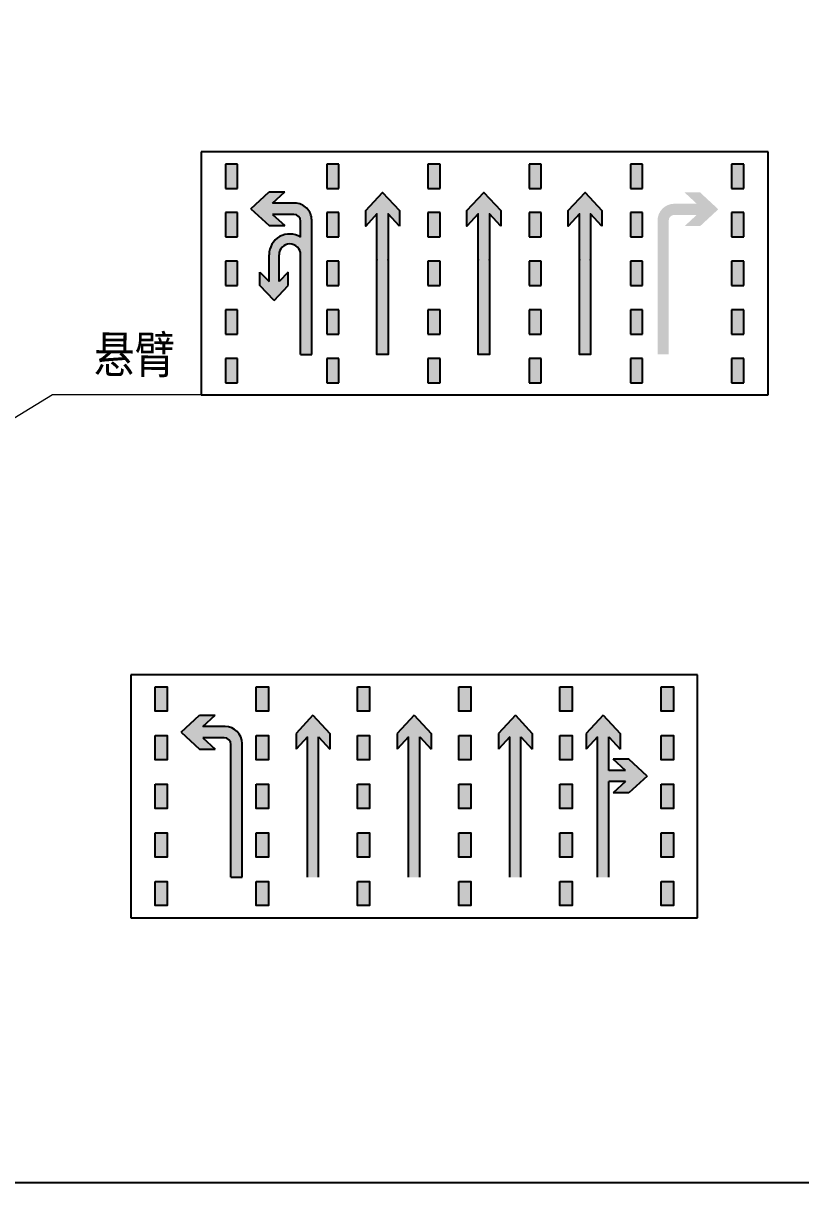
# Model space of a CAD drawing. Header units: millimetres. Extents: x 108070 to 108876, y 12470 to 12955.
# Drawn here: x 108384.2 to 108422, y 12720.9 to 12777.3 of the extents above; entities that cross this region are included whole.
import ezdxf

# ---------------------------------------------------------------- set-up
doc = ezdxf.new("R2010")
doc.units = ezdxf.units.MM
doc.header["$LTSCALE"] = 10
doc.layers.add('@-交通标志', color=7, linetype='CONTINUOUS')
doc.styles.add('-黑体', font='simhei.ttf', dxfattribs={"width": 0.8})

# ---------------------------------------------------------------- blocks, each defined once
blk = doc.blocks.new('A$C292668EC')
at = {"layer": '@-交通标志'}
h = blk.add_hatch(color=256, dxfattribs=at)
h.paths.add_polyline_path([(1.770428550895303, 11.21271415567026), (1.180285700596869, 11.21271415567026), (1.180285700596869, 10.03242845507339), (1.770428550895303, 10.03242845507339)])
h.paths.add_polyline_path([(1.770428550895303, 8.852142754476517), (1.180285700596869, 8.852142754476517), (1.180285700596869, 7.671857053879648), (1.770428550895303, 7.671857053879648)])
h.paths.add_polyline_path([(1.180285700596869, 5.31128565268591), (1.770428550895303, 5.31128565268591), (1.770428550895303, 6.491571353282779), (1.180285700596869, 6.491571353282779)])
h.paths.add_polyline_path([(1.180285700596869, 2.950714251492172), (1.770428550895303, 2.950714251492172), (1.770428550895303, 4.130999952089041), (1.180285700596869, 4.130999952089041)])
h.paths.add_polyline_path([(1.180285700596869, 0.5901428502984345), (1.770428550895303, 0.5901428502984345), (1.770428550895303, 1.770428550895303), (1.180285700596869, 1.770428550895303)])
h.paths.add_polyline_path([(5.409642794402316, 8.466910616087262, 0.4142135623730951), (4.589999946765602, 9.286553463723976), (3.505120673638885, 9.286553463723976), (4.098214238183573, 9.835714171640575), (3.344142818357795, 9.835714171640575), (2.458928542910144, 9.01607132400386), (3.344142818357795, 8.196428476367146), (4.098214238183573, 8.196428476367146), (3.505120673638885, 8.745589184283745), (4.540821375907399, 8.745589184283745, -0.4142135623730951), (4.868678514962085, 8.417732045229059), (4.868678514962085, 1.967142834328115), (5.409642794402316, 1.967142834328115)])
h.paths.add_polyline_path([(9.122624894196633, 8.78952204091729), (9.671785602113232, 8.196428476367146), (9.671785602113232, 8.950499896192923), (8.852142754476517, 9.835714171640575), (8.032499906839803, 8.950499896192923), (8.032499906839803, 8.196428476367146), (8.581660614756402, 8.78952204091729), (8.581660614756402, 8.417732045229059), (8.581660614756402, 1.967142834328115), (9.122624894196633, 1.967142834328115)])
h.paths.add_polyline_path([(6.688285636715591, 11.21271415567026), (6.098142786417156, 11.21271415567026), (6.098142786417156, 10.03242845507339), (6.688285636715591, 10.03242845507339)])
h.paths.add_polyline_path([(6.098142786417156, 7.671857053879648), (6.688285636715591, 7.671857053879648), (6.688285636715591, 8.852142754476517), (6.098142786417156, 8.852142754476517)])
h.paths.add_polyline_path([(6.688285636715591, 6.491571353282779), (6.098142786417156, 6.491571353282779), (6.098142786417156, 5.31128565268591), (6.688285636715591, 5.31128565268591)])
h.paths.add_polyline_path([(6.688285636715591, 4.130999952089041), (6.098142786417156, 4.130999952089041), (6.098142786417156, 2.950714251492172), (6.688285636715591, 2.950714251492172)])
h.paths.add_polyline_path([(6.098142786417156, 0.5901428502984345), (6.688285636715591, 0.5901428502984345), (6.688285636715591, 1.770428550895303), (6.098142786417156, 1.770428550895303)])
h.paths.add_polyline_path([(11.01599987223744, 0.5901428502984345), (11.60614272253588, 0.5901428502984345), (11.60614272253588, 1.770428550895303), (11.01599987223744, 1.770428550895303)])
h.paths.add_polyline_path([(11.01599987223744, 2.950714251492172), (11.60614272253588, 2.950714251492172), (11.60614272253588, 4.130999952089041), (11.01599987223744, 4.130999952089041)])
h.paths.add_polyline_path([(11.01599987223744, 6.491571353282779), (11.01599987223744, 5.31128565268591), (11.60614272253588, 5.31128565268591), (11.60614272253588, 6.491571353282779)])
h.paths.add_polyline_path([(11.01599987223744, 7.671857053879648), (11.60614272253588, 7.671857053879648), (11.60614272253588, 8.852142754476517), (11.01599987223744, 8.852142754476517)])
h.paths.add_polyline_path([(11.01599987223744, 10.03242845507339), (11.60614272253588, 10.03242845507339), (11.60614272253588, 11.21271415567026), (11.01599987223744, 11.21271415567026)])
h.paths.add_polyline_path([(14.04048198001692, 8.78952204091729), (14.58964268793352, 8.196428476367146), (14.58964268793352, 8.950499896192923), (13.7699998402968, 9.835714171640575), (12.95035699266009, 8.950499896192923), (12.95035699266009, 8.196428476367146), (13.49951770057669, 8.78952204091729), (13.49951770057669, 8.417732045229059), (13.49951770057669, 1.967142834328115), (14.04048198001692, 1.967142834328115)])
h.paths.add_polyline_path([(16.52399980835617, 11.21271415567026), (15.93385695805773, 11.21271415567026), (15.93385695805773, 10.03242845507339), (16.52399980835617, 10.03242845507339)])
h.paths.add_polyline_path([(16.52399980835617, 8.852142754476517), (15.93385695805773, 8.852142754476517), (15.93385695805773, 7.671857053879648), (16.52399980835617, 7.671857053879648)])
h.paths.add_polyline_path([(16.52399980835617, 6.491571353282779), (15.93385695805773, 6.491571353282779), (15.93385695805773, 5.31128565268591), (16.52399980835617, 5.31128565268591)])
h.paths.add_polyline_path([(16.52399980835617, 2.950714251492172), (16.52399980835617, 4.130999952089041), (15.93385695805773, 4.130999952089041), (15.93385695805773, 2.950714251492172)])
h.paths.add_polyline_path([(16.52399980835617, 1.770428550895303), (15.93385695805773, 1.770428550895303), (15.93385695805773, 0.5901428502984345), (16.52399980835617, 0.5901428502984345)])
h.paths.add_polyline_path([(18.95833906583721, 8.78952204091729), (19.50749977375381, 8.196428476367146), (19.50749977375381, 8.950499896192923), (18.68785692611709, 9.835714171640575), (17.86821407848038, 8.950499896192923), (17.86821407848038, 8.196428476367146), (18.41737478639698, 8.78952204091729), (18.41737478639698, 8.417732045229059), (18.41737478639698, 1.967142834328115), (18.95833906583721, 1.967142834328115)])
h.paths.add_polyline_path([(21.44185689417645, 6.491571353282779), (20.85171404387802, 6.491571353282779), (20.85171404387802, 5.31128565268591), (21.44185689417645, 5.31128565268591)])
h.paths.add_polyline_path([(21.44185689417645, 4.130999952089041), (20.85171404387802, 4.130999952089041), (20.85171404387802, 2.950714251492172), (21.44185689417645, 2.950714251492172)])
h.paths.add_polyline_path([(21.44185689417645, 1.770428550895303), (20.85171404387802, 1.770428550895303), (20.85171404387802, 0.5901428502984345), (21.44185689417645, 0.5901428502984345)])
h.paths.add_polyline_path([(21.44185689417645, 8.852142754476517), (20.85171404387802, 8.852142754476517), (20.85171404387802, 7.671857053879648), (21.44185689417645, 7.671857053879648)])
h.paths.add_polyline_path([(21.44185689417645, 11.21271415567026), (20.85171404387802, 11.21271415567026), (20.85171404387802, 10.03242845507339), (21.44185689417645, 10.03242845507339)])
h.paths.add_polyline_path([(22.67951759410789, 8.78952204091729), (22.67951759410789, 8.417732045229059), (22.67951759410789, 1.967142834328115), (23.22048187354812, 1.967142834328115), (23.22048187354812, 6.614517780428287), (24.03487900695472, 6.614517780428287), (23.44178544241004, 6.065357072511688), (24.19585686223581, 6.065357072511688), (25.08107113768347, 6.884999920148402), (24.19585686223581, 7.704642767785117), (23.44178544241004, 7.704642767785117), (24.03487900695472, 7.155482059868518), (23.22048187354812, 7.155482059868518), (23.22048187354812, 8.78952204091729), (23.76964258146472, 8.196428476367146), (23.76964258146472, 8.950499896192923), (22.94999973382801, 9.835714171640575), (22.13035688619129, 8.950499896192923), (22.13035688619129, 8.196428476367146)])
h.paths.add_polyline_path([(26.35971397999674, 6.491571353282779), (25.76957112969831, 6.491571353282779), (25.76957112969831, 5.31128565268591), (26.35971397999674, 5.31128565268591)])
h.paths.add_polyline_path([(26.35971397999674, 4.130999952089041), (25.76957112969831, 4.130999952089041), (25.76957112969831, 2.950714251492172), (26.35971397999674, 2.950714251492172)])
h.paths.add_polyline_path([(25.76957112969831, 0.5901428502984345), (26.35971397999674, 0.5901428502984345), (26.35971397999674, 1.770428550895303), (25.76957112969831, 1.770428550895303)])
h.paths.add_polyline_path([(26.35971397999674, 8.852142754476517), (25.76957112969831, 8.852142754476517), (25.76957112969831, 7.671857053879648), (26.35971397999674, 7.671857053879648)])
h.paths.add_polyline_path([(26.35971397999674, 11.21271415567026), (25.76957112969831, 11.21271415567026), (25.76957112969831, 10.03242845507339), (26.35971397999674, 10.03242845507339)])
for p, q in [((0, 11.80285700596869), (0, 0)), ((27.53999968059361, 11.80285700596869), (0, 11.80285700596869)), ((27.53999968059361, 0), (27.53999968059361, 11.80285700596869)), ((2.458928542910144, 9.01607132400386), (3.344142818357795, 9.835714171640575)), ((3.344142818357795, 9.835714171640575), (4.098214238183573, 9.835714171640575)), ((3.505120673638885, 9.286553463723976), (4.098214238183573, 9.835714171640575)), ((8.852142754476517, 9.835714171640575), (8.032499906839803, 8.950499896192923)), ((8.852142754476517, 9.835714171640575), (9.671785602113232, 8.950499896192923)), ((13.7699998402968, 9.835714171640575), (12.95035699266009, 8.950499896192923)), ((13.7699998402968, 9.835714171640575), (14.58964268793352, 8.950499896192923)), ((18.68785692611709, 9.835714171640575), (17.86821407848038, 8.950499896192923)), ((18.68785692611709, 9.835714171640575), (19.50749977375381, 8.950499896192923)), ((22.94999973382801, 9.835714171640575), (22.13035688619129, 8.950499896192923)), ((22.94999973382801, 9.835714171640575), (23.76964258146472, 8.950499896192923)), ((2.458928542910144, 9.01607132400386), (3.344142818357795, 8.196428476367146)), ((4.589999946765602, 9.286553463723976), (3.505120673638885, 9.286553463723976)), ((4.540821375907399, 8.745589184283745), (3.505120673638885, 8.745589184283745)), ((3.505120673638885, 8.745589184283745), (4.098214238183573, 8.196428476367146)), ((5.409642794402316, 1.967142834328115), (5.409642794402316, 8.491153799730455)), ((8.032499906839803, 8.950499896192923), (8.032499906839803, 8.196428476367146)), ((8.581660614756402, 8.78952204091729), (8.032499906839803, 8.196428476367146)), ((8.581660614756402, 8.417732045229059), (8.581660614756402, 8.78952204091729)), ((9.122624894196633, 1.967142834328115), (9.122624894196633, 8.78952204091729)), ((9.122624894196633, 8.78952204091729), (9.671785602113232, 8.196428476367146)), ((9.671785602113232, 8.950499896192923), (9.671785602113232, 8.196428476367146)), ((12.95035699266009, 8.950499896192923), (12.95035699266009, 8.196428476367146)), ((13.49951770057669, 8.78952204091729), (12.95035699266009, 8.196428476367146)), ((13.49951770057669, 8.417732045229059), (13.49951770057669, 8.78952204091729)), ((14.04048198001692, 1.967142834328115), (14.04048198001692, 8.78952204091729)), ((14.04048198001692, 8.78952204091729), (14.58964268793352, 8.196428476367146)), ((14.58964268793352, 8.950499896192923), (14.58964268793352, 8.196428476367146)), ((17.86821407848038, 8.950499896192923), (17.86821407848038, 8.196428476367146)), ((18.41737478639698, 8.78952204091729), (17.86821407848038, 8.196428476367146)), ((18.41737478639698, 8.417732045229059), (18.41737478639698, 8.78952204091729)), ((18.95833906583721, 1.967142834328115), (18.95833906583721, 8.78952204091729)), ((18.95833906583721, 8.78952204091729), (19.50749977375381, 8.196428476367146)), ((19.50749977375381, 8.950499896192923), (19.50749977375381, 8.196428476367146)), ((22.13035688619129, 8.950499896192923), (22.13035688619129, 8.196428476367146)), ((22.67951759410789, 8.78952204091729), (22.13035688619129, 8.196428476367146)), ((22.67951759410789, 8.417732045229059), (22.67951759410789, 8.78952204091729)), ((23.22048187354812, 8.78952204091729), (23.76964258146472, 8.196428476367146)), ((23.22048187354812, 7.155482059868518), (23.22048187354812, 8.78952204091729)), ((23.76964258146472, 8.950499896192923), (23.76964258146472, 8.196428476367146)), ((3.344142818357795, 8.196428476367146), (4.098214238183573, 8.196428476367146)), ((4.868678514962085, 1.967142834328115), (4.868678514962085, 8.417732045229059)), ((8.581660614756402, 1.967142834328115), (8.581660614756402, 8.417732045229059)), ((13.49951770057669, 1.967142834328115), (13.49951770057669, 8.417732045229059)), ((18.41737478639698, 1.967142834328115), (18.41737478639698, 8.417732045229059)), ((22.67951759410789, 1.967142834328115), (22.67951759410789, 8.417732045229059)), ((24.03487900695472, 7.155482059868518), (23.44178544241004, 7.704642767785117)), ((24.19585686223581, 7.704642767785117), (23.44178544241004, 7.704642767785117)), ((25.08107113768347, 6.884999920148402), (24.19585686223581, 7.704642767785117)), ((24.03487900695472, 7.155482059868518), (23.22048187354812, 7.155482059868518)), ((25.08107113768347, 6.884999920148402), (24.19585686223581, 6.065357072511688)), ((23.22048187354812, 1.967142834328115), (23.22048187354812, 6.614517780428287)), ((24.03487900695472, 6.614517780428287), (23.22048187354812, 6.614517780428287)), ((24.03487900695472, 6.614517780428287), (23.44178544241004, 6.065357072511688)), ((24.19585686223581, 6.065357072511688), (23.44178544241004, 6.065357072511688)), ((4.868678514962085, 1.967142834328115), (5.409642794402316, 1.967142834328115)), ((0, 0), (27.53999968059361, 0))]:
    blk.add_line(p, q, dxfattribs=at)
for points in [[(1.180285700596869, 11.21271415567026), (1.770428550895303, 11.21271415567026), (1.770428550895303, 10.03242845507339), (1.180285700596869, 10.03242845507339)], [(6.098142786417156, 11.21271415567026), (6.688285636715591, 11.21271415567026), (6.688285636715591, 10.03242845507339), (6.098142786417156, 10.03242845507339)], [(11.01599987223744, 11.21271415567026), (11.60614272253588, 11.21271415567026), (11.60614272253588, 10.03242845507339), (11.01599987223744, 10.03242845507339)], [(15.93385695805773, 11.21271415567026), (16.52399980835617, 11.21271415567026), (16.52399980835617, 10.03242845507339), (15.93385695805773, 10.03242845507339)], [(20.85171404387802, 11.21271415567026), (21.44185689417645, 11.21271415567026), (21.44185689417645, 10.03242845507339), (20.85171404387802, 10.03242845507339)], [(25.76957112969831, 11.21271415567026), (26.35971397999674, 11.21271415567026), (26.35971397999674, 10.03242845507339), (25.76957112969831, 10.03242845507339)], [(1.180285700596869, 8.852142754476517), (1.770428550895303, 8.852142754476517), (1.770428550895303, 7.671857053879648), (1.180285700596869, 7.671857053879648)], [(6.098142786417156, 8.852142754476517), (6.688285636715591, 8.852142754476517), (6.688285636715591, 7.671857053879648), (6.098142786417156, 7.671857053879648)], [(11.01599987223744, 8.852142754476517), (11.60614272253588, 8.852142754476517), (11.60614272253588, 7.671857053879648), (11.01599987223744, 7.671857053879648)], [(15.93385695805773, 8.852142754476517), (16.52399980835617, 8.852142754476517), (16.52399980835617, 7.671857053879648), (15.93385695805773, 7.671857053879648)], [(20.85171404387802, 8.852142754476517), (21.44185689417645, 8.852142754476517), (21.44185689417645, 7.671857053879648), (20.85171404387802, 7.671857053879648)], [(25.76957112969831, 8.852142754476517), (26.35971397999674, 8.852142754476517), (26.35971397999674, 7.671857053879648), (25.76957112969831, 7.671857053879648)], [(1.180285700596869, 6.491571353282779), (1.770428550895303, 6.491571353282779), (1.770428550895303, 5.31128565268591), (1.180285700596869, 5.31128565268591)], [(6.098142786417156, 6.491571353282779), (6.688285636715591, 6.491571353282779), (6.688285636715591, 5.31128565268591), (6.098142786417156, 5.31128565268591)], [(11.01599987223744, 6.491571353282779), (11.60614272253588, 6.491571353282779), (11.60614272253588, 5.31128565268591), (11.01599987223744, 5.31128565268591)], [(15.93385695805773, 6.491571353282779), (16.52399980835617, 6.491571353282779), (16.52399980835617, 5.31128565268591), (15.93385695805773, 5.31128565268591)], [(20.85171404387802, 6.491571353282779), (21.44185689417645, 6.491571353282779), (21.44185689417645, 5.31128565268591), (20.85171404387802, 5.31128565268591)], [(25.76957112969831, 6.491571353282779), (26.35971397999674, 6.491571353282779), (26.35971397999674, 5.31128565268591), (25.76957112969831, 5.31128565268591)], [(1.180285700596869, 4.130999952089041), (1.770428550895303, 4.130999952089041), (1.770428550895303, 2.950714251492172), (1.180285700596869, 2.950714251492172)], [(6.098142786417156, 4.130999952089041), (6.688285636715591, 4.130999952089041), (6.688285636715591, 2.950714251492172), (6.098142786417156, 2.950714251492172)], [(11.01599987223744, 4.130999952089041), (11.60614272253588, 4.130999952089041), (11.60614272253588, 2.950714251492172), (11.01599987223744, 2.950714251492172)], [(15.93385695805773, 4.130999952089041), (16.52399980835617, 4.130999952089041), (16.52399980835617, 2.950714251492172), (15.93385695805773, 2.950714251492172)], [(20.85171404387802, 4.130999952089041), (21.44185689417645, 4.130999952089041), (21.44185689417645, 2.950714251492172), (20.85171404387802, 2.950714251492172)], [(25.76957112969831, 4.130999952089041), (26.35971397999674, 4.130999952089041), (26.35971397999674, 2.950714251492172), (25.76957112969831, 2.950714251492172)], [(1.180285700596869, 1.770428550895303), (1.770428550895303, 1.770428550895303), (1.770428550895303, 0.5901428502984345), (1.180285700596869, 0.5901428502984345)], [(6.098142786417156, 1.770428550895303), (6.688285636715591, 1.770428550895303), (6.688285636715591, 0.5901428502984345), (6.098142786417156, 0.5901428502984345)], [(11.01599987223744, 1.770428550895303), (11.60614272253588, 1.770428550895303), (11.60614272253588, 0.5901428502984345), (11.01599987223744, 0.5901428502984345)], [(15.93385695805773, 1.770428550895303), (16.52399980835617, 1.770428550895303), (16.52399980835617, 0.5901428502984345), (15.93385695805773, 0.5901428502984345)], [(20.85171404387802, 1.770428550895303), (21.44185689417645, 1.770428550895303), (21.44185689417645, 0.5901428502984345), (20.85171404387802, 0.5901428502984345)], [(25.76957112969831, 1.770428550895303), (26.35971397999674, 1.770428550895303), (26.35971397999674, 0.5901428502984345), (25.76957112969831, 0.5901428502984345)]]:
    blk.add_lwpolyline(points, close=True, dxfattribs=at)
for centre, radius in [((4.589999946765602, 8.466910616087262), 0.8196428476367146), ((4.540821375907399, 8.417732045229059), 0.3278571390546858)]:
    blk.add_arc(centre, radius, 0, 90, dxfattribs=at)
blk = doc.blocks.new('A$C14243C94')
at = {"layer": '@-交通标志'}
h = blk.add_hatch(color=256, dxfattribs=at)
h.paths.add_polyline_path([(1.180285700596869, 10.03242845507339), (1.770428550895303, 10.03242845507339), (1.770428550895303, 11.21271415567026), (1.180285700596869, 11.21271415567026)])
h.paths.add_polyline_path([(1.770428550895303, 8.852142754476517), (1.180285700596869, 8.852142754476517), (1.180285700596869, 7.671857053879648), (1.770428550895303, 7.671857053879648)])
h.paths.add_polyline_path([(1.770428550895303, 6.491571353282779), (1.180285700596869, 6.491571353282779), (1.180285700596869, 5.31128565268591), (1.770428550895303, 5.31128565268591)])
h.paths.add_polyline_path([(1.180285700596869, 2.950714251492172), (1.770428550895303, 2.950714251492172), (1.770428550895303, 4.130999952089041), (1.180285700596869, 4.130999952089041)])
h.paths.add_polyline_path([(1.180285700596869, 0.5901428502984345), (1.770428550895303, 0.5901428502984345), (1.770428550895303, 1.770428550895303), (1.180285700596869, 1.770428550895303)])
h = blk.add_hatch(color=256, dxfattribs=at)
h.paths.add_polyline_path([(6.098142786417156, 10.03242845507339), (6.688285636715591, 10.03242845507339), (6.688285636715591, 11.21271415567026), (6.098142786417156, 11.21271415567026)])
h.paths.add_polyline_path([(6.688285636715591, 8.852142754476517), (6.098142786417156, 8.852142754476517), (6.098142786417156, 7.671857053879648), (6.688285636715591, 7.671857053879648)])
h.paths.add_polyline_path([(6.688285636715591, 6.491571353282779), (6.098142786417156, 6.491571353282779), (6.098142786417156, 5.31128565268591), (6.688285636715591, 5.31128565268591)])
h.paths.add_polyline_path([(6.098142786417156, 2.950714251492172), (6.688285636715591, 2.950714251492172), (6.688285636715591, 4.130999952089041), (6.098142786417156, 4.130999952089041)])
h.paths.add_polyline_path([(6.098142786417156, 0.5901428502984345), (6.688285636715591, 0.5901428502984345), (6.688285636715591, 1.770428550895303), (6.098142786417156, 1.770428550895303)])
h = blk.add_hatch(color=256, dxfattribs=at)
h.paths.add_polyline_path([(11.01599987223744, 10.03242845507339), (11.60614272253588, 10.03242845507339), (11.60614272253588, 11.21271415567026), (11.01599987223744, 11.21271415567026)])
h.paths.add_polyline_path([(11.60614272253588, 8.852142754476517), (11.01599987223744, 8.852142754476517), (11.01599987223744, 7.671857053879648), (11.60614272253588, 7.671857053879648)])
h.paths.add_polyline_path([(11.60614272253588, 6.491571353282779), (11.01599987223744, 6.491571353282779), (11.01599987223744, 5.31128565268591), (11.60614272253588, 5.31128565268591)])
h.paths.add_polyline_path([(11.01599987223744, 2.950714251492172), (11.60614272253588, 2.950714251492172), (11.60614272253588, 4.130999952089041), (11.01599987223744, 4.130999952089041)])
h.paths.add_polyline_path([(11.01599987223744, 0.5901428502984345), (11.60614272253588, 0.5901428502984345), (11.60614272253588, 1.770428550895303), (11.01599987223744, 1.770428550895303)])
h = blk.add_hatch(color=256, dxfattribs=at)
h.paths.add_polyline_path([(15.93385695805773, 10.03242845507339), (16.52399980835617, 10.03242845507339), (16.52399980835617, 11.21271415567026), (15.93385695805773, 11.21271415567026)])
h.paths.add_polyline_path([(16.52399980835617, 8.852142754476517), (15.93385695805773, 8.852142754476517), (15.93385695805773, 7.671857053879648), (16.52399980835617, 7.671857053879648)])
h.paths.add_polyline_path([(16.52399980835617, 6.491571353282779), (15.93385695805773, 6.491571353282779), (15.93385695805773, 5.31128565268591), (16.52399980835617, 5.31128565268591)])
h.paths.add_polyline_path([(15.93385695805773, 2.950714251492172), (16.52399980835617, 2.950714251492172), (16.52399980835617, 4.130999952089041), (15.93385695805773, 4.130999952089041)])
h.paths.add_polyline_path([(15.93385695805773, 0.5901428502984345), (16.52399980835617, 0.5901428502984345), (16.52399980835617, 1.770428550895303), (15.93385695805773, 1.770428550895303)])
h = blk.add_hatch(color=256, dxfattribs=at)
h.paths.add_polyline_path([(20.85171404387802, 10.03242845507339), (21.44185689417645, 10.03242845507339), (21.44185689417645, 11.21271415567026), (20.85171404387802, 11.21271415567026)])
h.paths.add_polyline_path([(21.44185689417645, 8.852142754476517), (20.85171404387802, 8.852142754476517), (20.85171404387802, 7.671857053879648), (21.44185689417645, 7.671857053879648)])
h.paths.add_polyline_path([(21.44185689417645, 6.491571353282779), (20.85171404387802, 6.491571353282779), (20.85171404387802, 5.31128565268591), (21.44185689417645, 5.31128565268591)])
h.paths.add_polyline_path([(20.85171404387802, 2.950714251492172), (21.44185689417645, 2.950714251492172), (21.44185689417645, 4.130999952089041), (20.85171404387802, 4.130999952089041)])
h.paths.add_polyline_path([(20.85171404387802, 0.5901428502984345), (21.44185689417645, 0.5901428502984345), (21.44185689417645, 1.770428550895303), (20.85171404387802, 1.770428550895303)])
h = blk.add_hatch(color=256, dxfattribs=at)
h.paths.add_polyline_path([(25.76957112969831, 10.03242845507339), (26.35971397999674, 10.03242845507339), (26.35971397999674, 11.21271415567026), (25.76957112969831, 11.21271415567026)])
h.paths.add_polyline_path([(26.35971397999674, 8.852142754476517), (25.76957112969831, 8.852142754476517), (25.76957112969831, 7.671857053879648), (26.35971397999674, 7.671857053879648)])
h.paths.add_polyline_path([(26.35971397999674, 6.491571353282779), (25.76957112969831, 6.491571353282779), (25.76957112969831, 5.31128565268591), (26.35971397999674, 5.31128565268591)])
h.paths.add_polyline_path([(25.76957112969831, 2.950714251492172), (26.35971397999674, 2.950714251492172), (26.35971397999674, 4.130999952089041), (25.76957112969831, 4.130999952089041)])
h.paths.add_polyline_path([(25.76957112969831, 0.5901428502984345), (26.35971397999674, 0.5901428502984345), (26.35971397999674, 1.770428550895303), (25.76957112969831, 1.770428550895303)])
h = blk.add_hatch(color=256, dxfattribs=at)
edge = h.paths.add_edge_path()
edge.add_line((4.828672684860067, 1.967142834328115), (5.369636970703141, 1.967142834328115))
edge.add_line((5.369636970703141, 1.967142834328115), (5.369636970703141, 8.491153799728636))
edge.add_ellipse((4.549994113360299, 8.491153799728636), major_axis=(0.5795750191482512, 0.5795750191482512), ratio=0.9999999999943273, start_angle=314.9999999998375, end_angle=405.0000000001625)
edge.add_line((4.549994113360299, 9.31079664736535), (3.465114827384241, 9.31079664736535))
edge.add_line((3.465114827384241, 9.31079664736535), (4.058208398957504, 9.85995735528195))
edge.add_line((4.058208398957504, 9.85995735528195), (3.304136970196851, 9.85995735528195))
edge.add_line((3.304136970196851, 9.85995735528195), (2.41892268427182, 9.040314507645235))
edge.add_line((2.41892268427182, 9.040314507645235), (3.304136970196851, 8.22067166000852))
edge.add_line((3.304136970196851, 8.22067166000852), (4.058208398957504, 8.22067166000852))
edge.add_line((4.058208398957504, 8.22067166000852), (3.465114827384241, 8.769832367925119))
edge.add_line((3.465114827384241, 8.769832367925119), (4.500815541920019, 8.769832367925119))
edge.add_ellipse((4.500815541920019, 8.441975228870433), major_axis=(-0.2318300076625899, 0.2318300076625899), ratio=0.9999999999748259, start_angle=225.0000000007212, end_angle=314.9999999992788, ccw=False)
edge.add_line((4.828672684860067, 8.441975228870433), (4.828672684860067, 7.66912808638881))
edge.add_ellipse((4.305464413977461, 6.809691842679968), major_axis=(-0.7114694502337016, 0.7114694502337017), ratio=0.9999999999980875, start_angle=-76.33225179927057, end_angle=45.00000000005478)
edge.add_line((3.299294662283501, 6.809691842679968), (3.299294662283501, 5.51317575252142))
edge.add_line((3.299294662283501, 5.51317575252142), (2.856579971543397, 5.955890438021015))
edge.add_line((2.856579971543397, 5.955890438021015), (2.856579971543397, 5.314457228914762))
edge.add_line((2.856579971543397, 5.314457228914762), (3.540775402696454, 4.587499591931191))
edge.add_line((3.540775402696454, 4.587499591931191), (4.224970833849511, 5.314457228914762))
edge.add_line((4.224970833849511, 5.314457228914762), (4.224970833849511, 5.955890438021015))
edge.add_line((4.224970833849511, 5.955890438021015), (3.782256143094855, 5.51317575252142))
edge.add_line((3.782256143094855, 5.51317575252142), (3.782256143094855, 6.809691842679968))
edge.add_ellipse((4.305464413977461, 6.809691842679968), major_axis=(-0.3699641141261288, 0.3699641141261288), ratio=0.9999999999756094, start_angle=225.0000000006987, end_angle=405.0000000006987, ccw=False)
edge.add_line((4.828672684860067, 6.809691842679968), (4.828672684860067, 1.967142834328115))
for points in [[(9.631779743474908, 8.950499896191102), (8.812136895838194, 9.835714171640575), (7.992494048201479, 8.950499896191102), (7.992494048201479, 8.196428476367146), (8.541654756118078, 8.789522040915472), (8.541654756118078, 1.967142834328115), (9.08261903555831, 1.967142834328115), (9.08261903555831, 8.789522040919108), (9.631779743474908, 8.196428476367144)], [(14.5496368292952, 8.950499896191104), (13.72999398165848, 9.835714171640573), (12.91035113402177, 8.950499896191102), (12.91035113402177, 8.196428476367146), (13.45951184193836, 8.78952204091547), (13.45951184193837, 1.967142834328115), (14.0004761213786, 1.967142834328115), (14.0004761213786, 8.789522040919108), (14.5496368292952, 8.196428476367142)], [(18.37736892775865, 1.967142834328115), (18.91833320719888, 1.967142834328115), (18.91833320719888, 8.78952204091911), (19.46749391511548, 8.196428476367146), (19.46749391511548, 8.950499896191104), (18.64785106747877, 9.835714171640575), (17.82820821984205, 8.950499896191104), (17.82820821984205, 8.196428476367146), (18.37736892775865, 8.789522040915472)], [(22.17036274482962, 1.967142834328115), (22.17036274482962, 8.466910616087262, -0.414213562373127), (22.99000559246633, 9.286553463723976), (24.0748848656076, 9.286553463723976), (23.48179130104836, 9.835714171640575), (24.23586272087414, 9.835714171640575), (25.12107699632179, 9.01607132400386), (24.23586272087414, 8.196428476367146), (23.48179130104836, 8.196428476367146), (24.0748848656076, 8.745589184283745), (22.99000559246633, 8.745589184283745, 0.4142135623730794), (22.71132702426985, 8.466910616087262), (22.71132702426985, 1.967142834328115)]]:
    blk.add_hatch(color=256, dxfattribs=at).paths.add_polyline_path(points)
for p, q in [((27.53999968059361, 11.80285700596869), (0, 11.80285700596869)), ((0, 11.80285700596869), (0, 0)), ((27.53999968059361, 0), (27.53999968059361, 11.80285700596869)), ((27.53999968059361, 0), (27.53999968059361, 11.80285700596869)), ((1.180285700596869, 11.21271415567026), (1.180285700596869, 10.03242845507339)), ((1.770428550895303, 11.21271415567026), (1.180285700596869, 11.21271415567026)), ((1.770428550895303, 10.03242845507339), (1.770428550895303, 11.21271415567026)), ((6.098142786417156, 11.21271415567026), (6.098142786417156, 10.03242845507339)), ((6.688285636715591, 11.21271415567026), (6.098142786417156, 11.21271415567026)), ((6.688285636715591, 10.03242845507339), (6.688285636715591, 11.21271415567026)), ((11.01599987223744, 11.21271415567026), (11.01599987223744, 10.03242845507339)), ((11.60614272253588, 11.21271415567026), (11.01599987223744, 11.21271415567026)), ((11.60614272253588, 10.03242845507339), (11.60614272253588, 11.21271415567026)), ((15.93385695805773, 11.21271415567026), (15.93385695805773, 10.03242845507339)), ((16.52399980835617, 11.21271415567026), (15.93385695805773, 11.21271415567026)), ((16.52399980835617, 10.03242845507339), (16.52399980835617, 11.21271415567026)), ((20.85171404387802, 11.21271415567026), (20.85171404387802, 10.03242845507339)), ((21.44185689417645, 11.21271415567026), (20.85171404387802, 11.21271415567026)), ((21.44185689417645, 10.03242845507339), (21.44185689417645, 11.21271415567026)), ((25.76957112969831, 11.21271415567026), (25.76957112969831, 10.03242845507339)), ((26.35971397999674, 11.21271415567026), (25.76957112969831, 11.21271415567026)), ((26.35971397999674, 10.03242845507339), (26.35971397999674, 11.21271415567026)), ((1.180285700596869, 10.03242845507339), (1.770428550895303, 10.03242845507339)), ((2.41892268427182, 9.040314507645235), (3.304136970196851, 9.85995735528195)), ((3.304136970196851, 9.85995735528195), (4.058208398957504, 9.85995735528195)), ((3.465114827384241, 9.31079664736535), (4.058208398957504, 9.85995735528195)), ((6.098142786417156, 10.03242845507339), (6.688285636715591, 10.03242845507339)), ((11.01599987223744, 10.03242845507339), (11.60614272253588, 10.03242845507339)), ((15.93385695805773, 10.03242845507339), (16.52399980835617, 10.03242845507339)), ((20.85171404387802, 10.03242845507339), (21.44185689417645, 10.03242845507339)), ((25.76957112969831, 10.03242845507339), (26.35971397999674, 10.03242845507339)), ((2.41892268427182, 9.040314507645235), (3.304136970196851, 8.22067166000852)), ((4.549994113360299, 9.31079664736535), (3.465114827384241, 9.31079664736535)), ((1.180285700596869, 8.852142754476517), (1.180285700596869, 7.671857053879648)), ((1.770428550895303, 8.852142754476517), (1.180285700596869, 8.852142754476517)), ((1.770428550895303, 7.671857053879648), (1.770428550895303, 8.852142754476517)), ((3.465114827384241, 8.769832367925119), (4.058208398957504, 8.22067166000852)), ((4.500815541920019, 8.769832367925119), (3.465114827384241, 8.769832367925119)), ((5.369636970703141, 1.967142834328115), (5.369636970703141, 8.491153799728636)), ((6.098142786417156, 8.852142754476517), (6.098142786417156, 7.671857053879648)), ((6.688285636715591, 8.852142754476517), (6.098142786417156, 8.852142754476517)), ((6.688285636715591, 7.671857053879648), (6.688285636715591, 8.852142754476517)), ((11.01599987223744, 8.852142754476517), (11.01599987223744, 7.671857053879648)), ((11.60614272253588, 8.852142754476517), (11.01599987223744, 8.852142754476517)), ((11.60614272253588, 7.671857053879648), (11.60614272253588, 8.852142754476517)), ((15.93385695805773, 8.852142754476517), (15.93385695805773, 7.671857053879648)), ((16.52399980835617, 8.852142754476517), (15.93385695805773, 8.852142754476517)), ((16.52399980835617, 7.671857053879648), (16.52399980835617, 8.852142754476517)), ((20.85171404387802, 8.852142754476517), (20.85171404387802, 7.671857053879648)), ((21.44185689417645, 8.852142754476517), (20.85171404387802, 8.852142754476517)), ((21.44185689417645, 7.671857053879648), (21.44185689417645, 8.852142754476517)), ((25.76957112969831, 8.852142754476517), (25.76957112969831, 7.671857053879648)), ((26.35971397999674, 8.852142754476517), (25.76957112969831, 8.852142754476517)), ((26.35971397999674, 7.671857053879648), (26.35971397999674, 8.852142754476517)), ((3.304136970196851, 8.22067166000852), (4.058208398957504, 8.22067166000852)), ((4.828672684860067, 7.66912808638881), (4.828672684860067, 8.441975228870433)), ((1.180285700596869, 7.671857053879648), (1.770428550895303, 7.671857053879648)), ((6.098142786417156, 7.671857053879648), (6.688285636715591, 7.671857053879648)), ((11.01599987223744, 7.671857053879648), (11.60614272253588, 7.671857053879648)), ((15.93385695805773, 7.671857053879648), (16.52399980835617, 7.671857053879648)), ((20.85171404387802, 7.671857053879648), (21.44185689417645, 7.671857053879648)), ((25.76957112969831, 7.671857053879648), (26.35971397999674, 7.671857053879648)), ((3.299294662283501, 5.51317575252142), (3.299294662283501, 6.809691842679968)), ((3.782256143094855, 5.51317575252142), (3.782256143094855, 6.809691842679968)), ((4.828672684860067, 1.967142834328115), (4.828672684860067, 6.809691842679968)), ((1.180285700596869, 6.491571353282779), (1.180285700596869, 5.31128565268591)), ((1.770428550895303, 6.491571353282779), (1.180285700596869, 6.491571353282779)), ((1.770428550895303, 5.31128565268591), (1.770428550895303, 6.491571353282779)), ((6.098142786417156, 6.491571353282779), (6.098142786417156, 5.31128565268591)), ((6.688285636715591, 6.491571353282779), (6.098142786417156, 6.491571353282779)), ((6.688285636715591, 5.31128565268591), (6.688285636715591, 6.491571353282779)), ((11.01599987223744, 6.491571353282779), (11.01599987223744, 5.31128565268591)), ((11.60614272253588, 6.491571353282779), (11.01599987223744, 6.491571353282779)), ((11.60614272253588, 5.31128565268591), (11.60614272253588, 6.491571353282779)), ((15.93385695805773, 6.491571353282779), (15.93385695805773, 5.31128565268591)), ((16.52399980835617, 6.491571353282779), (15.93385695805773, 6.491571353282779)), ((16.52399980835617, 5.31128565268591), (16.52399980835617, 6.491571353282779)), ((20.85171404387802, 6.491571353282779), (20.85171404387802, 5.31128565268591)), ((21.44185689417645, 6.491571353282779), (20.85171404387802, 6.491571353282779)), ((21.44185689417645, 5.31128565268591), (21.44185689417645, 6.491571353282779)), ((25.76957112969831, 6.491571353282779), (25.76957112969831, 5.31128565268591)), ((26.35971397999674, 6.491571353282779), (25.76957112969831, 6.491571353282779)), ((26.35971397999674, 5.31128565268591), (26.35971397999674, 6.491571353282779)), ((2.856579971543397, 5.955890438021015), (3.299294662283501, 5.51317575252142)), ((2.856579971543397, 5.314457228914762), (2.856579971543397, 5.955890438021015)), ((4.224970833849511, 5.955890438021015), (3.782256143094855, 5.51317575252142)), ((4.224970833849511, 5.314457228914762), (4.224970833849511, 5.955890438021015)), ((1.180285700596869, 5.31128565268591), (1.770428550895303, 5.31128565268591)), ((3.540775402696454, 4.587499591931191), (2.856579971543397, 5.314457228914762)), ((3.540775402696454, 4.587499591931191), (4.224970833849511, 5.314457228914762)), ((6.098142786417156, 5.31128565268591), (6.688285636715591, 5.31128565268591)), ((11.01599987223744, 5.31128565268591), (11.60614272253588, 5.31128565268591)), ((15.93385695805773, 5.31128565268591), (16.52399980835617, 5.31128565268591)), ((20.85171404387802, 5.31128565268591), (21.44185689417645, 5.31128565268591)), ((25.76957112969831, 5.31128565268591), (26.35971397999674, 5.31128565268591)), ((1.180285700596869, 4.130999952089041), (1.180285700596869, 2.950714251492172)), ((1.770428550895303, 4.130999952089041), (1.180285700596869, 4.130999952089041)), ((1.770428550895303, 2.950714251492172), (1.770428550895303, 4.130999952089041)), ((6.098142786417156, 4.130999952089041), (6.098142786417156, 2.950714251492172)), ((6.688285636715591, 4.130999952089041), (6.098142786417156, 4.130999952089041)), ((6.688285636715591, 2.950714251492172), (6.688285636715591, 4.130999952089041)), ((11.01599987223744, 4.130999952089041), (11.01599987223744, 2.950714251492172)), ((11.60614272253588, 4.130999952089041), (11.01599987223744, 4.130999952089041)), ((11.60614272253588, 2.950714251492172), (11.60614272253588, 4.130999952089041)), ((15.93385695805773, 4.130999952089041), (15.93385695805773, 2.950714251492172)), ((16.52399980835617, 4.130999952089041), (15.93385695805773, 4.130999952089041)), ((16.52399980835617, 2.950714251492172), (16.52399980835617, 4.130999952089041)), ((20.85171404387802, 4.130999952089041), (20.85171404387802, 2.950714251492172)), ((21.44185689417645, 4.130999952089041), (20.85171404387802, 4.130999952089041)), ((21.44185689417645, 2.950714251492172), (21.44185689417645, 4.130999952089041)), ((25.76957112969831, 4.130999952089041), (25.76957112969831, 2.950714251492172)), ((26.35971397999674, 4.130999952089041), (25.76957112969831, 4.130999952089041)), ((26.35971397999674, 2.950714251492172), (26.35971397999674, 4.130999952089041)), ((1.180285700596869, 2.950714251492172), (1.770428550895303, 2.950714251492172)), ((6.098142786417156, 2.950714251492172), (6.688285636715591, 2.950714251492172)), ((11.01599987223744, 2.950714251492172), (11.60614272253588, 2.950714251492172)), ((15.93385695805773, 2.950714251492172), (16.52399980835617, 2.950714251492172)), ((20.85171404387802, 2.950714251492172), (21.44185689417645, 2.950714251492172)), ((25.76957112969831, 2.950714251492172), (26.35971397999674, 2.950714251492172)), ((1.180285700596869, 1.770428550895303), (1.180285700596869, 0.5901428502984345)), ((1.770428550895303, 1.770428550895303), (1.180285700596869, 1.770428550895303)), ((1.770428550895303, 0.5901428502984345), (1.770428550895303, 1.770428550895303)), ((4.828672684860067, 1.967142834328115), (5.369636970703141, 1.967142834328115)), ((6.098142786417156, 1.770428550895303), (6.098142786417156, 0.5901428502984345)), ((6.688285636715591, 1.770428550895303), (6.098142786417156, 1.770428550895303)), ((6.688285636715591, 0.5901428502984345), (6.688285636715591, 1.770428550895303)), ((11.01599987223744, 1.770428550895303), (11.01599987223744, 0.5901428502984345)), ((11.60614272253588, 1.770428550895303), (11.01599987223744, 1.770428550895303)), ((11.60614272253588, 0.5901428502984345), (11.60614272253588, 1.770428550895303)), ((15.93385695805773, 1.770428550895303), (15.93385695805773, 0.5901428502984345)), ((16.52399980835617, 1.770428550895303), (15.93385695805773, 1.770428550895303)), ((16.52399980835617, 0.5901428502984345), (16.52399980835617, 1.770428550895303)), ((20.85171404387802, 1.770428550895303), (20.85171404387802, 0.5901428502984345)), ((21.44185689417645, 1.770428550895303), (20.85171404387802, 1.770428550895303)), ((21.44185689417645, 0.5901428502984345), (21.44185689417645, 1.770428550895303)), ((25.76957112969831, 1.770428550895303), (25.76957112969831, 0.5901428502984345)), ((26.35971397999674, 1.770428550895303), (25.76957112969831, 1.770428550895303)), ((26.35971397999674, 0.5901428502984345), (26.35971397999674, 1.770428550895303)), ((1.180285700596869, 0.5901428502984345), (1.770428550895303, 0.5901428502984345)), ((6.098142786417156, 0.5901428502984345), (6.688285636715591, 0.5901428502984345)), ((11.01599987223744, 0.5901428502984345), (11.60614272253588, 0.5901428502984345)), ((15.93385695805773, 0.5901428502984345), (16.52399980835617, 0.5901428502984345)), ((20.85171404387802, 0.5901428502984345), (21.44185689417645, 0.5901428502984345)), ((25.76957112969831, 0.5901428502984345), (26.35971397999674, 0.5901428502984345)), ((0, 0), (27.53999968059361, 0))]:
    blk.add_line(p, q, dxfattribs=at)
for points in [[(9.631779743474908, 8.196428476367146), (9.08261903555831, 8.78952204091911), (9.08261903555831, 1.967142834328115), (8.541654756118078, 1.967142834328115), (8.541654756118078, 8.789522040915472), (7.992494048201479, 8.196428476367146), (7.992494048201479, 8.950499896191104), (8.812136895838194, 9.835714171640575), (9.631779743474908, 8.950499896191104)], [(14.5496368292952, 8.196428476367146), (14.0004761213786, 8.78952204091911), (14.0004761213786, 1.967142834328115), (13.45951184193837, 1.967142834328115), (13.45951184193837, 8.789522040915472), (12.91035113402177, 8.196428476367146), (12.91035113402177, 8.950499896191104), (13.72999398165848, 9.835714171640575), (14.5496368292952, 8.950499896191104)], [(19.46749391511548, 8.196428476367146), (18.91833320719888, 8.78952204091911), (18.91833320719888, 1.967142834328115), (18.37736892775865, 1.967142834328115), (18.37736892775865, 8.789522040915472), (17.82820821984205, 8.196428476367146), (17.82820821984205, 8.950499896191104), (18.64785106747877, 9.835714171640575), (19.46749391511548, 8.950499896191104)]]:
    blk.add_lwpolyline(points, close=True, dxfattribs=at)
for centre, major_axis, ratio, start_param, end_param in [((4.549994113360299, 8.491153799728636), (0.5795750191482512, 0.5795750191482512), 0.9999999999943274, 5.497787143779302, 7.06858347057987), ((4.500815541920019, 8.441975228870433), (-0.2318300076625899, 0.2318300076625899), 0.999999999974826, 3.926990816999829, 5.497787143769551), ((4.305464413977461, 6.809691842679968), (-0.7114694502337016, 0.7114694502337017), 0.9999999999980875, -1.332249119358637, 0.7853981633984044), ((4.305464413977461, 6.809691842679968), (-0.3699641141261288, 0.3699641141261288), 0.9999999999756094, 3.926990816999437, 7.06858347058923)]:
    blk.add_ellipse(centre, major_axis=major_axis, ratio=ratio, start_param=start_param, end_param=end_param, dxfattribs=at)
at = {"layer": '@-交通标志', "color": 0, "linetype": 'ByBlock'}
for p in [(8.541654756118078, 6.557142781093717), (9.08261903555831, 6.557142781093717), (13.45951184193837, 6.557142781093717), (14.0004761213786, 6.557142781093717), (18.37736892775865, 6.557142781093717), (18.91833320719888, 6.557142781093717)]:
    blk.add_point(p, dxfattribs=at)
at = {"layer": '@-交通标志'}
blk.add_solid([(6.055469265542342, 9.823911314633733), (6.059403551204014, 9.823911314633733), (6.057436408373178, 9.835714171640575)], dxfattribs=at)

msp = doc.modelspace()

# ---------------------------------------------------------------- linework, layer by layer
at = {"layer": '@-交通标志', "lineweight": 0, "ltscale": 0.5}
msp.add_line((108385.6039472977, 12759.20271849536, 346.681), (108380.0366182515, 12755.82123037802, 346.681), dxfattribs=at)
at = {"layer": '@-交通标志'}
msp.add_lwpolyline([(108344.1199944709, 12879.2993342061), (108577.0754468309, 12879.2993342061), (108577.0754468309, 12720.94097418995), (108344.1199944709, 12720.94097418995)], close=True, dxfattribs=at)
at = {"layer": '@-交通标志', "lineweight": 0, "ltscale": 0.5, "elevation": 346.681}
msp.add_lwpolyline([(108392.8259294879, 12759.20271849536), (108385.6039472977, 12759.20271849536)], dxfattribs=at)

# ---------------------------------------------------------------- block references
at = {"layer": '@-交通标志'}
for name, p in [('A$C14243C94', (108392.8259294879, 12759.20271849536, 346.681)), ('A$C292668EC', (108389.403687087, 12733.81084022883))]:
    msp.add_blockref(name, p, dxfattribs=at)

# ---------------------------------------------------------------- texts
at = {"layer": '@-交通标志', "style": '-黑体', "width": 0.8}
msp.add_text('悬臂', height=1.799999999999999, rotation=359.55539446046, dxfattribs=at).set_placement((108387.6158759159, 12760.28163041386, 346.6809999999242))

doc.saveas('drawing.dxf')
